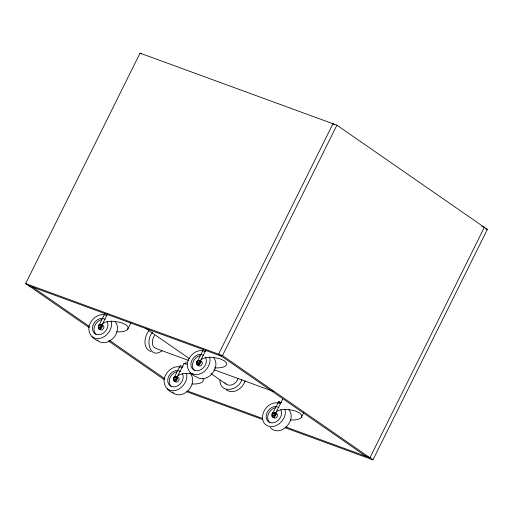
<?xml version="1.0" encoding="UTF-8"?>
<svg xmlns="http://www.w3.org/2000/svg" width="513" height="513" viewBox="0 0 513 513"><rect width="100%" height="100%" fill="white"/><g stroke="black" fill="none" stroke-linecap="round" stroke-linejoin="round"><path stroke-width="0.77" d="M173.618 378.767L174.151 380.646A3.681 2.757 -55.3 0 0 175.818 381.403L177.825 375.926L184.032 363.416L187.264 364.121M272.05 414.78L272.576 416.659A3.681 2.757 -55.3 0 0 274.243 417.415L276.25 411.939L282.458 399.428L282.573 399.768M116.733 331.853A13.049 5.015 6.7 0 0 127.622 329.5L128.173 327.268L126.102 324.896L121.831 322.876L116.22 321.593A13.049 5.015 6.7 0 0 102.594 323.806L100.586 329.282A3.681 2.757 -55.3 0 1 98.926 328.525L98.393 326.646L104.947 313.449M290.39 419.987A13.049 5.015 6.7 0 0 301.278 417.633L301.824 415.402L299.752 413.036L295.488 411.009L289.871 409.733A13.049 5.015 6.7 0 0 276.25 411.939M205.854 350.09L201.019 359.818L199.018 365.294A3.681 2.757 -55.3 0 1 197.351 364.538L196.819 362.659L203.372 349.462M98.47 325.588C98.034 330.603 103.741 323.427 98.971 324.953M173.695 377.709C174.446 384.301 178.915 372.848 173.471 377.998C173.304 387.886 182.872 372.56 173.83 377.427M196.896 361.601C196.146 366.269 202.212 360.286 197.723 360.748M238.058 378.53C236.737 383.275 230.6 387.277 226.105 384.077L211.016 373.624M241.803 379.293C239.5 390.322 220.16 394.58 219.885 380.191M245.041 380.755C243.111 388.354 233.396 394.92 226.207 389.835M272.121 413.722C271.371 418.39 277.437 412.407 272.954 412.869M89.217 327.627L25.65 283.586L140.043 53.147L336.894 125.172L487.35 229.414L372.957 459.853L285.132 427.72M102.594 323.806L107.422 314.078M127.622 329.5L130.828 323.049M173.965 378.075L180.172 365.57L183.141 366.654M185.129 364.256L186.277 361.954M372.957 459.853L222.501 355.612L336.894 125.172M272.736 413.395L278.597 401.583L281.566 402.673M301.278 417.633L303.767 412.612M148.616 331.077C144.127 336.817 142.652 348.43 150.822 351.572M152.547 332.52C145.141 339.632 149.668 360.062 161.993 350.809M154.631 335.406C151.765 339.074 150.816 346.512 156.048 348.519L188.361 360.344M98.688 325.242C96.175 336.239 108.827 320.83 98.605 325.306M197.114 361.255C194.171 371.54 207.22 358.119 197.396 360.966M272.339 413.382C269.396 423.661 282.451 410.24 272.621 413.087M197.03 361.319L197.505 360.838M272.256 413.44L272.73 412.959M101.709 319.612C95.578 320.958 91.122 329.756 96.194 334.553M200.134 355.624C194.004 356.971 189.547 365.769 194.619 370.566M176.934 371.733C170.803 373.079 166.347 381.877 171.425 386.674M175.125 377.273C178.89 376.343 175.1 382.486 174.112 378.876M275.359 407.745C269.229 409.092 264.779 417.89 269.851 422.693M198.678 361.037C201.763 360.851 198.659 365.807 197.358 363.121M273.91 413.157C277.309 413.112 273.237 418.236 272.538 414.889M102.279 325.21C106.242 325.896 102.158 332.27 99.708 329.256M200.705 361.223C205.085 362.082 199.711 368.86 197.909 364.756M177.504 377.331C181.884 378.19 176.517 384.968 174.709 380.864M192.85 374.035L191.445 373.72A13.049 5.015 6.7 0 0 177.825 375.926M481.713 226.368L484.343 227.33L369.95 457.769L285.876 427.008M485.849 228.862L487.35 229.414M25.65 283.586L222.501 355.612M28.657 285.67L221.578 356.259M213.908 369.693L273.275 391.413M187.54 391.028L262.605 418.493M186.796 391.74L262.611 419.48M205.533 351.751C199.249 348.295 191.638 353.175 188.79 359.01C184.699 366.064 189.252 374.233 196.46 376.895C207.252 384.282 221.661 367.231 213.511 357.51M203.59 355.381C195.883 350.963 186.572 363.448 193.144 369.546C200.23 374.291 209.477 363.993 205.347 357.054M280.758 403.872C270.306 398.665 258.257 413.151 263.99 422.911C272.191 433.312 288.293 420.128 284.869 409.13M278.822 407.502C271.114 403.083 261.803 415.568 268.376 421.667C275.212 426.284 284.285 416.671 280.835 409.759M107.108 315.739C100.824 312.282 93.212 317.162 90.365 322.998C86.274 330.051 90.827 338.221 98.034 340.882C108.827 348.269 123.229 331.218 115.079 321.497M276.481 413.452C279.598 414.966 275.539 420.115 273.365 417.39M105.165 319.368C97.457 314.95 88.146 327.435 94.719 333.533C101.561 338.15 110.628 328.538 107.179 321.625M182.333 367.859C176.049 364.403 168.444 369.283 165.596 375.118C161.505 382.172 166.052 390.342 173.266 393.003C184.295 400.576 198.948 382.595 189.861 373.118M190.56 372.81C200.076 379.171 212.388 367.077 209.637 357.01M100.939 325.056C103.017 326.082 99.862 329.352 98.932 327.108M180.39 371.489C172.689 367.071 163.378 379.556 169.95 385.654C176.786 390.271 185.86 380.659 182.41 373.746M92.135 336.797C101.651 343.159 113.963 331.065 111.212 320.997M167.366 388.918C176.876 395.279 189.188 383.185 186.443 373.118M334.162 124.563L332.956 123.729L218.564 354.169L366.013 456.333M140.043 53.147L141.248 53.98M278.597 401.583L279.803 402.416M145.416 328.173L189.368 358.625M32.595 287.113L89.204 326.332M109.609 340.472L164.904 378.78M108.307 340.856L164.256 379.62M288.736 409.63C297.707 419.923 280.06 438.365 270.338 427.502M224.951 382.788L226.105 384.077M172.362 391.996L173.266 393.003M97.137 339.875L98.034 340.882M202.366 378.203L203.398 379.389L202.853 381.621A13.049 5.015 6.7 0 1 191.965 383.974M184.032 363.416L184.148 363.755M214.408 367.815A13.049 5.015 6.7 0 0 226.047 365.512L226.599 363.281L224.527 360.908L220.257 358.888L214.646 357.612A13.049 5.015 6.7 0 0 201.019 359.818"/></g></svg>
